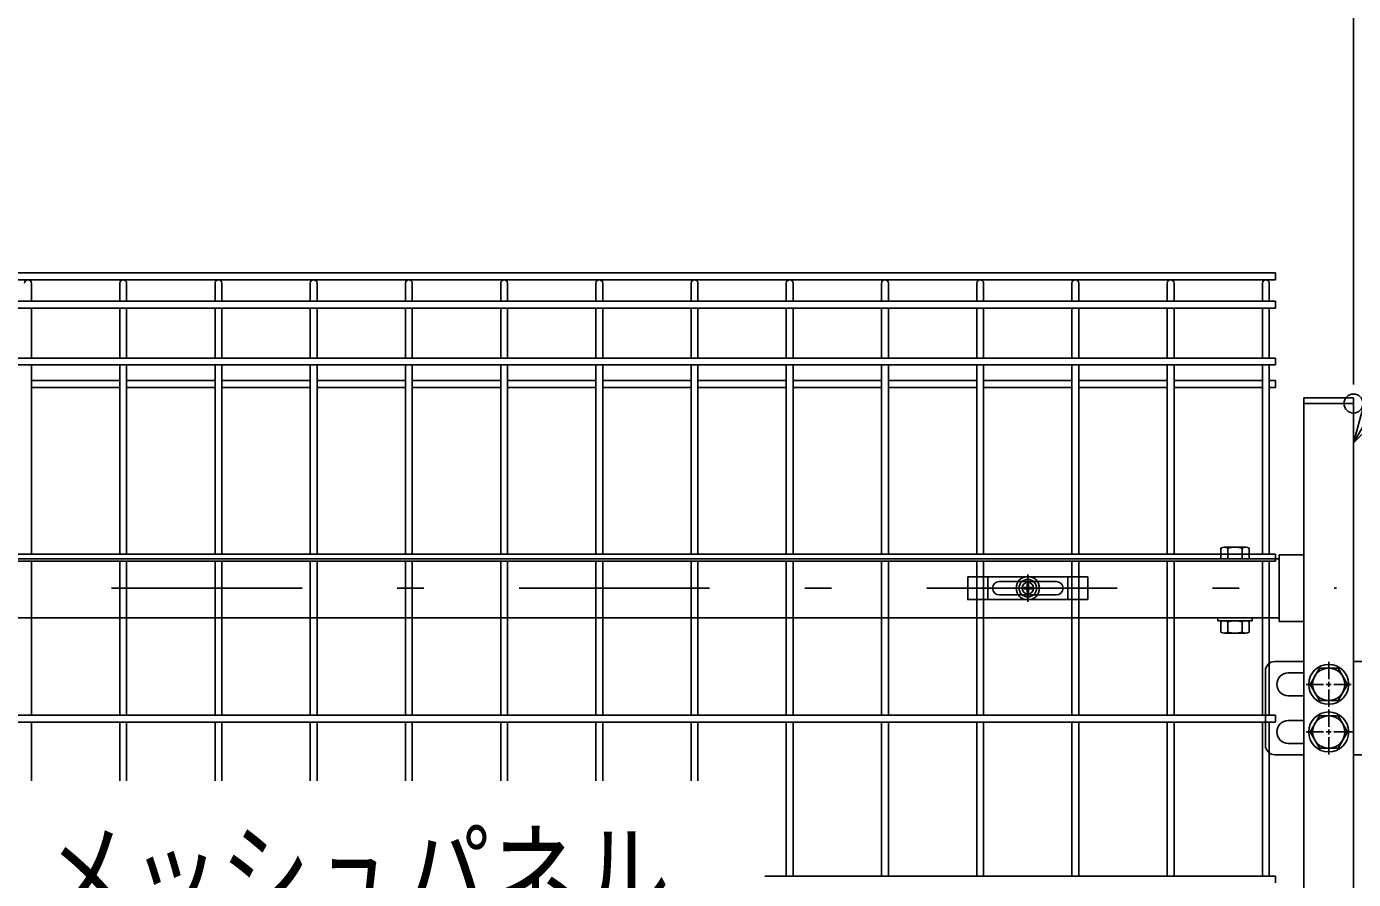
# Model space of a CAD drawing. Units: millimetres, scale not verified. Extents: x -4455 to 4455, y -3150 to 3150.
# Drawn here: x -2386 to -1689, y 571 to 1019 of the extents above; entities that cross this region are included whole.
import ezdxf
from ezdxf.enums import TextEntityAlignment as Align

# ---------------------------------------------------------------- set-up
doc = ezdxf.new("R2010")
doc.units = ezdxf.units.MM
doc.header["$LTSCALE"] = 20
doc.header["$PDMODE"] = 32
doc.header["$PDSIZE"] = 10
doc.linetypes.add('USER1', pattern=[10.7, 5, -2.5, 0.7, -2.5])
doc.linetypes.add('USER2', pattern=[0.375, 0.25, -0.125])
for name, color, linetype, lineweight in [('0-1_寸法線', 4, 'Continuous', 25), ('0-2_0', 3, 'USER2', 25), ('0-4_扉横枠', 7, 'Continuous', 25), ('0-5_軸線', 2, 'USER1', 25), ('0-6_扉縦枠', 7, 'Continuous', 25), ('0-7_丁番', 3, 'Continuous', 25), ('1-2_固定金具', 41, 'Continuous', 25), ('1-3_NER', 30, 'Continuous', 25)]:
    doc.layers.add(name, color=color, linetype=linetype, lineweight=lineweight)
doc.layers.add('0-3_DEFPOINTS', color=7, linetype='Continuous')
doc.styles.add('ＭＳ ゴシック', font='')
doc.styles.get('ＭＳ ゴシック').set_extended_font_data('MS Gothic')

# ---------------------------------------------------------------- blocks, each defined once
blk = doc.blocks.new('A$Cbe1bfa43')
at = {"layer": '1-2_固定金具'}
for p, q in [((0, 0), (1260, 0)), ((210, -240), (210, 0)), ((630, -80), (630, 22.9)), ((1050, -240), (1050, 0)), ((1260, 0), (1260, -240)), ((260, -120), (260.2, -120)), ((330, -50), (930, -50)), ((590, -120), (487.1, -120)), ((590, -120), (550, -120)), ((585.5, -112.8), (622.8, -112.8)), ((585.5, -127.2), (585.5, -112.8)), ((585.5, -112.8), (622.8, -112.8)), ((585.5, -127.2), (585.5, -112.8)), ((585.5, -112.8), (622.8, -112.8)), ((585.5, -127.2), (585.5, -112.8)), ((622.8, -127.2), (585.5, -127.2)), ((622.8, -127.2), (585.5, -127.2)), ((610, -120), (650, -120)), ((610, -120), (650, -120)), ((622.8, -112.8), (622.8, -75.5)), ((622.8, -112.8), (622.8, -75.5)), ((622.8, -112.8), (622.8, -75.5)), ((622.8, -112.8), (622.8, -75.5)), ((622.8, -112.8), (622.8, -75.5)), ((622.8, -112.8), (622.8, -75.5)), ((622.8, -75.5), (637.2, -75.5)), ((622.8, -75.5), (637.2, -75.5)), ((622.8, -75.5), (637.2, -75.5)), ((622.8, -75.5), (637.2, -75.5)), ((622.8, -75.5), (637.2, -75.5)), ((622.8, -75.5), (637.2, -75.5)), ((622.8, -164.5), (622.8, -127.2)), ((622.8, -164.5), (622.8, -127.2)), ((630, -80), (630, -40)), ((630, -140), (630, -100)), ((630, -140), (630, -100)), ((637.2, -75.5), (637.2, -112.8)), ((637.2, -75.5), (637.2, -112.8)), ((637.2, -75.5), (637.2, -112.8)), ((637.2, -75.5), (637.2, -112.8)), ((637.2, -75.5), (637.2, -112.8)), ((637.2, -112.8), (674.5, -112.8)), ((637.2, -112.8), (674.5, -112.8)), ((637.2, -112.8), (674.5, -112.8)), ((637.2, -127.2), (637.2, -164.5)), ((674.5, -127.2), (637.2, -127.2)), ((637.2, -127.2), (637.2, -164.5)), ((674.5, -127.2), (637.2, -127.2)), ((637.2, -127.2), (637.2, -164.5)), ((674.5, -127.2), (637.2, -127.2)), ((670, -120), (710, -120)), ((670, -120), (772.9, -120)), ((674.5, -112.8), (674.5, -127.2)), ((674.5, -112.8), (674.5, -127.2)), ((674.5, -112.8), (674.5, -127.2)), ((1004, -120), (1004.2, -120)), ((330, -190), (930, -190)), ((637.2, -164.5), (622.8, -164.5)), ((637.2, -164.5), (622.8, -164.5)), ((637.2, -164.5), (622.8, -164.5)), ((637.2, -164.5), (622.8, -164.5)), ((637.2, -164.5), (622.8, -164.5)), ((637.2, -164.5), (622.8, -164.5)), ((630, -160), (630, -200)), ((630, -160), (630, -262.9))]:
    blk.add_line(p, q, dxfattribs=at)
for points in [[(0, 0), (0, -240), (1260, -240)], [(585.5, -127.2), (585.5, -112.8), (622.8, -112.8)], [(585.5, -127.2), (585.5, -112.8), (622.8, -112.8)], [(585.5, -127.2), (585.5, -112.8), (622.8, -112.8)], [(622.8, -164.5), (622.8, -127.2), (585.5, -127.2)], [(622.8, -164.5), (622.8, -127.2), (585.5, -127.2)], [(622.8, -164.5), (622.8, -127.2), (585.5, -127.2)], [(622.8, -164.5), (622.8, -127.2), (585.5, -127.2)], [(637.2, -75.5), (637.2, -112.8), (674.5, -112.8), (674.5, -127.2)], [(637.2, -112.8), (674.5, -112.8), (674.5, -127.2)], [(637.2, -112.8), (674.5, -112.8), (674.5, -127.2)], [(674.5, -127.2), (637.2, -127.2), (637.2, -164.5)], [(674.5, -127.2), (637.2, -127.2), (637.2, -164.5)], [(674.5, -127.2), (637.2, -127.2), (637.2, -164.5)]]:
    blk.add_lwpolyline(points, dxfattribs=at)
for radius in [122.9, 122.9, 122.9, 122.9, 122.9, 122.9, 91.9, 91.9, 91.9, 91.9, 91.9, 91.9, 60]:
    blk.add_circle((630, -120), radius, dxfattribs=at)
for centre, start, end in [((330, -120), 90, 180), ((330, -120), 180, 270), ((930, -120), 0, 90), ((930, -120), 270, 0)]:
    blk.add_arc(centre, 70, start, end, dxfattribs=at)
blk = doc.blocks.new('_Open30')
at = {"layer": '0-2_0', "color": 4, "linetype": 'Continuous'}
blk.add_line((0, 0), (-20, 0), dxfattribs=at)
blk.add_lwpolyline([(-20, 5.36), (0, 0), (-20, -5.36)], dxfattribs=at)

msp = doc.modelspace()

# ---------------------------------------------------------------- linework, layer by layer
at = {"layer": '0-1_寸法線'}
msp.add_line((-1689.07, 831.37), (-1689.07, 1132.09), dxfattribs=at)
msp.add_line((-1689.07, 831.37), (-1689.07, 1132.09), dxfattribs=at)
at = {"layer": '0-3_DEFPOINTS'}
msp.add_point((-1689.07, 821.37), dxfattribs=at)
at = {"layer": '0-4_扉横枠'}
for p, q in [((-1756.89, 745.88), (-1745.64, 745.88)), ((-2742.07, 739.87), (-1728.07, 739.87)), ((-1758.77, 739.87), (-1758.77, 745.32)), ((-1758.77, 739.87), (-1743.77, 739.87)), ((-1755.02, 739.87), (-1755.02, 745.32)), ((-1747.52, 739.87), (-1747.52, 745.32)), ((-1743.77, 739.87), (-1743.77, 745.32)), ((-1728.07, 741.82), (-1715.07, 741.82)), ((-1728.07, 741.82), (-1728.07, 706.92)), ((-1728.07, 708.87), (-2742.07, 708.87)), ((-1760.27, 708.87), (-1760.27, 707.27)), ((-1742.27, 707.27), (-1760.27, 707.27)), ((-1758.77, 706.72), (-1758.77, 701.33)), ((-1745.64, 707.27), (-1756.89, 707.27)), ((-1755.02, 706.72), (-1755.02, 701.33)), ((-1747.52, 706.72), (-1747.52, 701.33)), ((-1743.77, 706.72), (-1743.77, 701.33)), ((-1742.27, 708.87), (-1742.27, 707.27)), ((-1728.07, 706.92), (-1715.07, 706.92)), ((-1745.64, 700.77), (-1756.89, 700.77))]:
    msp.add_line(p, q, dxfattribs=at)
for centre, radius, start, end in [((-1756.89, 742.42), 3.46, 57.13278, 122.86722), ((-1751.27, 732.89), 12.99, 73.22135, 106.77865), ((-1745.64, 742.42), 3.46, 57.13278, 122.86722), ((-1756.89, 703.82), 3.46, 57.13278, 122.86722), ((-1751.27, 694.28), 12.99, 73.22135, 106.77865), ((-1745.64, 703.82), 3.46, 57.13278, 122.86722), ((-1756.89, 704.23), 3.46, 237.13278, 302.86722), ((-1751.27, 713.76), 12.99, 253.22135, 286.77865), ((-1745.64, 704.23), 3.46, 237.13278, 302.86722)]:
    msp.add_arc(centre, radius, start, end, dxfattribs=at)
at = {"layer": '0-5_軸線'}
msp.add_line((-2769.17, 724.37), (-1697.97, 724.37), dxfattribs=at)
at = {"layer": '0-6_扉縦枠'}
for p, q in [((-1715.07, 824.37), (-1689.07, 824.37)), ((-1715.07, 824.37), (-1715.07, 821.37)), ((-1689.07, 824.37), (-1689.07, 821.37)), ((-1715.07, 821.37), (-1715.07, -1089.63)), ((-1689.07, 821.37), (-1715.07, 821.37)), ((-1689.07, -1089.63), (-1689.07, 821.37))]:
    msp.add_line(p, q, dxfattribs=at)
at = {"layer": '0-7_丁番'}
for p, q in [((-1715.07, 685.87), (-1730.32, 685.87)), ((-1702.07, 676.57), (-1702.07, 685.72)), ((-1702.07, 676.57), (-1702.07, 685.72)), ((-1667.26, 685.87), (-1689.07, 685.87)), ((-1735.32, 680.87), (-1735.32, 641.87)), ((-1715.07, 679.87), (-1723.32, 679.87)), ((-1704.77, 673.87), (-1713.92, 673.87)), ((-1703.42, 673.87), (-1700.72, 673.87)), ((-1703.42, 673.87), (-1700.72, 673.87)), ((-1702.07, 672.52), (-1702.07, 675.22)), ((-1702.07, 672.52), (-1702.07, 675.22)), ((-1702.07, 671.17), (-1702.07, 662.02)), ((-1702.07, 671.17), (-1702.07, 662.02)), ((-1699.37, 673.87), (-1690.22, 673.87)), ((-1699.37, 673.87), (-1690.22, 673.87)), ((-1715.07, 667.87), (-1723.32, 667.87)), ((-1702.07, 651.57), (-1702.07, 660.72)), ((-1715.07, 654.87), (-1723.32, 654.87)), ((-1704.77, 648.87), (-1713.92, 648.87)), ((-1703.42, 648.87), (-1700.72, 648.87)), ((-1702.07, 647.52), (-1702.07, 650.22)), ((-1699.37, 648.87), (-1689.07, 648.87)), ((-1715.07, 642.87), (-1723.32, 642.87)), ((-1702.07, 646.17), (-1702.07, 637.02)), ((-1715.07, 636.87), (-1730.32, 636.87)), ((-1654.76, 636.87), (-1689.07, 636.87))]:
    msp.add_line(p, q, dxfattribs=at)
for points in [[(-1706.98, 682.37), (-1711.88, 673.87), (-1706.98, 665.37), (-1697.16, 665.37), (-1692.25, 673.87), (-1697.16, 682.37)], [(-1706.98, 657.37), (-1711.88, 648.87), (-1706.98, 640.37), (-1697.16, 640.37), (-1692.25, 648.87), (-1697.16, 657.37)]]:
    msp.add_lwpolyline(points, close=True, dxfattribs=at)
for centre, radius in [((-1702.07, 673.87), 10.5), ((-1702.07, 673.87), 8.5), ((-1702.07, 648.87), 10.5), ((-1702.07, 648.87), 8.5)]:
    msp.add_circle(centre, radius, dxfattribs=at)
for centre, radius, start, end in [((-1730.32, 680.87), 5, 90, 180), ((-1723.32, 673.87), 6, 90, 270), ((-1723.32, 648.87), 6, 90, 270), ((-1730.32, 641.87), 5, 180, 270)]:
    msp.add_arc(centre, radius, start, end, dxfattribs=at)
at = {"layer": '1-3_NER'}
for p, q in [((-1730.07, 889.97), (-2740.07, 889.97)), ((-1730.07, 886.37), (-2740.07, 886.37)), ((-1730.07, 889.97), (-1730.07, 886.37)), ((-2383.27, 875.07), (-2383.27, 884.57)), ((-2336.87, 875.07), (-2336.87, 884.57)), ((-2333.27, 875.07), (-2333.27, 884.57)), ((-2286.87, 875.07), (-2286.87, 884.57)), ((-2283.27, 875.07), (-2283.27, 884.57)), ((-2236.87, 875.07), (-2236.87, 884.57)), ((-2233.27, 875.07), (-2233.27, 884.57)), ((-2186.87, 875.07), (-2186.87, 884.57)), ((-2183.27, 875.07), (-2183.27, 884.57)), ((-2136.87, 875.07), (-2136.87, 884.57)), ((-2133.27, 875.07), (-2133.27, 884.57)), ((-2086.87, 875.07), (-2086.87, 884.57)), ((-2083.27, 875.07), (-2083.27, 884.57)), ((-2036.87, 875.07), (-2036.87, 884.57)), ((-2033.27, 875.07), (-2033.27, 884.57)), ((-1986.87, 875.07), (-1986.87, 884.57)), ((-1983.27, 875.07), (-1983.27, 884.57)), ((-1936.87, 875.07), (-1936.87, 884.57)), ((-1933.27, 875.07), (-1933.27, 884.57)), ((-1886.87, 875.07), (-1886.87, 884.57)), ((-1883.27, 875.07), (-1883.27, 884.57)), ((-1836.87, 875.07), (-1836.87, 884.57)), ((-1833.27, 875.07), (-1833.27, 884.57)), ((-1786.87, 875.07), (-1786.87, 884.57)), ((-1783.27, 875.07), (-1783.27, 884.57)), ((-1736.87, 875.07), (-1736.87, 884.57)), ((-1733.27, 875.07), (-1733.27, 884.57)), ((-1730.07, 875.07), (-2740.07, 875.07)), ((-1730.07, 871.47), (-2740.07, 871.47)), ((-2383.27, 845.27), (-2383.27, 871.47)), ((-2336.87, 845.27), (-2336.87, 871.47)), ((-2333.27, 845.27), (-2333.27, 871.47)), ((-2286.87, 845.27), (-2286.87, 871.47)), ((-2283.27, 845.27), (-2283.27, 871.47)), ((-2236.87, 845.27), (-2236.87, 871.47)), ((-2233.27, 845.27), (-2233.27, 871.47)), ((-2186.87, 845.27), (-2186.87, 871.47)), ((-2183.27, 845.27), (-2183.27, 871.47)), ((-2136.87, 845.27), (-2136.87, 871.47)), ((-2133.27, 845.27), (-2133.27, 871.47)), ((-2086.87, 845.27), (-2086.87, 871.47)), ((-2083.27, 845.27), (-2083.27, 871.47)), ((-2036.87, 845.27), (-2036.87, 871.47)), ((-2033.27, 845.27), (-2033.27, 871.47)), ((-1986.87, 845.27), (-1986.87, 871.47)), ((-1983.27, 845.27), (-1983.27, 871.47)), ((-1936.87, 845.27), (-1936.87, 871.47)), ((-1933.27, 845.27), (-1933.27, 871.47)), ((-1886.87, 845.27), (-1886.87, 871.47)), ((-1883.27, 845.27), (-1883.27, 871.47)), ((-1836.87, 845.27), (-1836.87, 871.47)), ((-1833.27, 845.27), (-1833.27, 871.47)), ((-1786.87, 845.27), (-1786.87, 871.47)), ((-1783.27, 845.27), (-1783.27, 871.47)), ((-1736.87, 845.27), (-1736.87, 871.47)), ((-1733.27, 845.27), (-1733.27, 871.47)), ((-1730.07, 875.07), (-1730.07, 871.47)), ((-1730.07, 845.27), (-2740.07, 845.27)), ((-1730.07, 845.27), (-1730.07, 841.67)), ((-1730.07, 841.67), (-2740.07, 841.67)), ((-2383.27, 742.17), (-2383.27, 841.67)), ((-2336.87, 742.17), (-2336.87, 841.67)), ((-2333.27, 742.17), (-2333.27, 841.67)), ((-2286.87, 742.17), (-2286.87, 841.67)), ((-2283.27, 742.17), (-2283.27, 841.67)), ((-2236.87, 742.17), (-2236.87, 841.67)), ((-2233.27, 742.17), (-2233.27, 841.67)), ((-2186.87, 742.17), (-2186.87, 841.67)), ((-2183.27, 742.17), (-2183.27, 841.67)), ((-2136.87, 742.17), (-2136.87, 841.67)), ((-2133.27, 742.17), (-2133.27, 841.67)), ((-2086.87, 742.17), (-2086.87, 841.67)), ((-2083.27, 742.17), (-2083.27, 841.67)), ((-2036.87, 742.17), (-2036.87, 841.67)), ((-2033.27, 742.17), (-2033.27, 841.67)), ((-1986.87, 742.17), (-1986.87, 841.67)), ((-1983.27, 742.17), (-1983.27, 841.67)), ((-1936.87, 742.17), (-1936.87, 841.67)), ((-1933.27, 742.17), (-1933.27, 841.67)), ((-1886.87, 742.17), (-1886.87, 841.67)), ((-1883.27, 742.17), (-1883.27, 841.67)), ((-1836.87, 742.17), (-1836.87, 841.67)), ((-1833.27, 742.17), (-1833.27, 841.67)), ((-1786.87, 742.17), (-1786.87, 841.67)), ((-1783.27, 742.17), (-1783.27, 841.67)), ((-1736.87, 742.17), (-1736.87, 841.67)), ((-1733.27, 742.17), (-1733.27, 841.67)), ((-2336.87, 833.42), (-2383.27, 833.42)), ((-2336.87, 829.82), (-2383.27, 829.82)), ((-2286.87, 833.42), (-2333.27, 833.42)), ((-2286.87, 829.82), (-2333.27, 829.82)), ((-2236.87, 833.42), (-2283.27, 833.42)), ((-2236.87, 829.82), (-2283.27, 829.82)), ((-2186.87, 833.42), (-2233.27, 833.42)), ((-2186.87, 829.82), (-2233.27, 829.82)), ((-2136.87, 833.42), (-2183.27, 833.42)), ((-2136.87, 829.82), (-2183.27, 829.82)), ((-2086.87, 833.42), (-2133.27, 833.42)), ((-2086.87, 829.82), (-2133.27, 829.82)), ((-2036.87, 833.42), (-2083.27, 833.42)), ((-2036.87, 829.82), (-2083.27, 829.82)), ((-1986.87, 833.42), (-2033.27, 833.42)), ((-1986.87, 829.82), (-2033.27, 829.82)), ((-1936.87, 833.42), (-1983.27, 833.42)), ((-1936.87, 829.82), (-1983.27, 829.82)), ((-1886.87, 833.42), (-1933.27, 833.42)), ((-1886.87, 829.82), (-1933.27, 829.82)), ((-1836.87, 833.42), (-1883.27, 833.42)), ((-1836.87, 829.82), (-1883.27, 829.82)), ((-1786.87, 833.42), (-1833.27, 833.42)), ((-1786.87, 829.82), (-1833.27, 829.82)), ((-1736.87, 833.42), (-1783.27, 833.42)), ((-1736.87, 829.82), (-1783.27, 829.82)), ((-1730.07, 833.42), (-1733.27, 833.42)), ((-1730.07, 829.82), (-1733.27, 829.82)), ((-1730.07, 833.42), (-1730.07, 829.82)), ((-1730.07, 742.17), (-1730.07, 738.57)), ((-1730.07, 738.57), (-2740.07, 738.57)), ((-2383.27, 657.67), (-2383.27, 738.57)), ((-2336.87, 657.67), (-2336.87, 738.57)), ((-2333.27, 657.67), (-2333.27, 738.57)), ((-2286.87, 657.67), (-2286.87, 738.57)), ((-2283.27, 657.67), (-2283.27, 738.57)), ((-2236.87, 657.67), (-2236.87, 738.57)), ((-2233.27, 657.67), (-2233.27, 738.57)), ((-2186.87, 657.67), (-2186.87, 738.57)), ((-2183.27, 657.67), (-2183.27, 738.57)), ((-2136.87, 657.67), (-2136.87, 738.57)), ((-2133.27, 657.67), (-2133.27, 738.57)), ((-2086.87, 657.67), (-2086.87, 738.57)), ((-2083.27, 657.67), (-2083.27, 738.57)), ((-2036.87, 657.67), (-2036.87, 738.57)), ((-2033.27, 657.67), (-2033.27, 738.57)), ((-1986.87, 657.67), (-1986.87, 738.57)), ((-1983.27, 657.67), (-1983.27, 738.57)), ((-1936.87, 657.67), (-1936.87, 738.57)), ((-1933.27, 657.67), (-1933.27, 738.57)), ((-1886.87, 657.67), (-1886.87, 738.57)), ((-1883.27, 657.67), (-1883.27, 738.57)), ((-1836.87, 657.67), (-1836.87, 738.57)), ((-1833.27, 657.67), (-1833.27, 738.57)), ((-1786.87, 657.67), (-1786.87, 738.57)), ((-1783.27, 657.67), (-1783.27, 738.57)), ((-1736.87, 657.67), (-1736.87, 738.57)), ((-1733.27, 657.67), (-1733.27, 738.57)), ((-1730.07, 657.67), (-1730.07, 654.07)), ((-1730.07, 654.07), (-2740.07, 654.07)), ((-2383.27, 623.16), (-2383.27, 654.07)), ((-2336.87, 623.16), (-2336.87, 654.07)), ((-2333.27, 623.16), (-2333.27, 654.07)), ((-2286.87, 623.16), (-2286.87, 654.07)), ((-2283.27, 623.16), (-2283.27, 654.07)), ((-2236.87, 623.16), (-2236.87, 654.07)), ((-2233.27, 623.16), (-2233.27, 654.07)), ((-2186.87, 623.16), (-2186.87, 654.07)), ((-2183.27, 623.16), (-2183.27, 654.07)), ((-2136.87, 623.16), (-2136.87, 654.07)), ((-2133.27, 623.16), (-2133.27, 654.07)), ((-2086.87, 623.16), (-2086.87, 654.07)), ((-2083.27, 623.16), (-2083.27, 654.07)), ((-2036.87, 623.16), (-2036.87, 654.07)), ((-2033.27, 623.16), (-2033.27, 654.07)), ((-1986.87, 573.17), (-1986.87, 654.07)), ((-1983.27, 573.17), (-1983.27, 654.07)), ((-1936.87, 573.17), (-1936.87, 654.07)), ((-1933.27, 573.17), (-1933.27, 654.07)), ((-1886.87, 573.17), (-1886.87, 654.07)), ((-1883.27, 573.17), (-1883.27, 654.07)), ((-1836.87, 573.17), (-1836.87, 654.07)), ((-1833.27, 573.17), (-1833.27, 654.07)), ((-1786.87, 573.17), (-1786.87, 654.07)), ((-1783.27, 573.17), (-1783.27, 654.07)), ((-1736.87, 573.17), (-1736.87, 654.07)), ((-1733.27, 573.17), (-1733.27, 654.07)), ((-1730.07, 573.17), (-1998.2, 573.17)), ((-1730.07, 573.17), (-1730.07, 569.57))]:
    msp.add_line(p, q, dxfattribs=at)
for points in [[(-1730.07, 742.17), (-2740.07, 742.17), (-2740.07, 738.57)], [(-1730.07, 657.67), (-2740.07, 657.67), (-2740.07, 654.07)]]:
    msp.add_lwpolyline(points, dxfattribs=at)
for centre in [(-2385.07, 884.57), (-2335.07, 884.57), (-2285.07, 884.57), (-2235.07, 884.57), (-2185.07, 884.57), (-2135.07, 884.57), (-2085.07, 884.57), (-2035.07, 884.57), (-1985.07, 884.57), (-1935.07, 884.57), (-1885.07, 884.57), (-1835.07, 884.57), (-1785.07, 884.57), (-1735.07, 884.57)]:
    msp.add_arc(centre, 1.8, 0, 180, dxfattribs=at)

# ---------------------------------------------------------------- block references
at = {"layer": '0-1_寸法線', "xscale": 2, "yscale": 2, "rotation": 239.88754}
msp.add_blockref('_Open30', (-1689.07, 800.72), dxfattribs=at)
at = {"layer": '1-2_固定金具', "xscale": 0.05, "yscale": 0.05}
msp.add_blockref('A$Cbe1bfa43', (-1891.57, 730.37), dxfattribs=at)

# ---------------------------------------------------------------- texts
at = {"layer": '0-2_0', "color": 4, "style": 'ＭＳ ゴシック', "width": 0.8}
msp.add_text('メッシュパネル', height=43.3, dxfattribs=at).set_placement((-2378.69, 539.4), align=Align.BOTTOM_LEFT)

doc.saveas('drawing.dxf')
